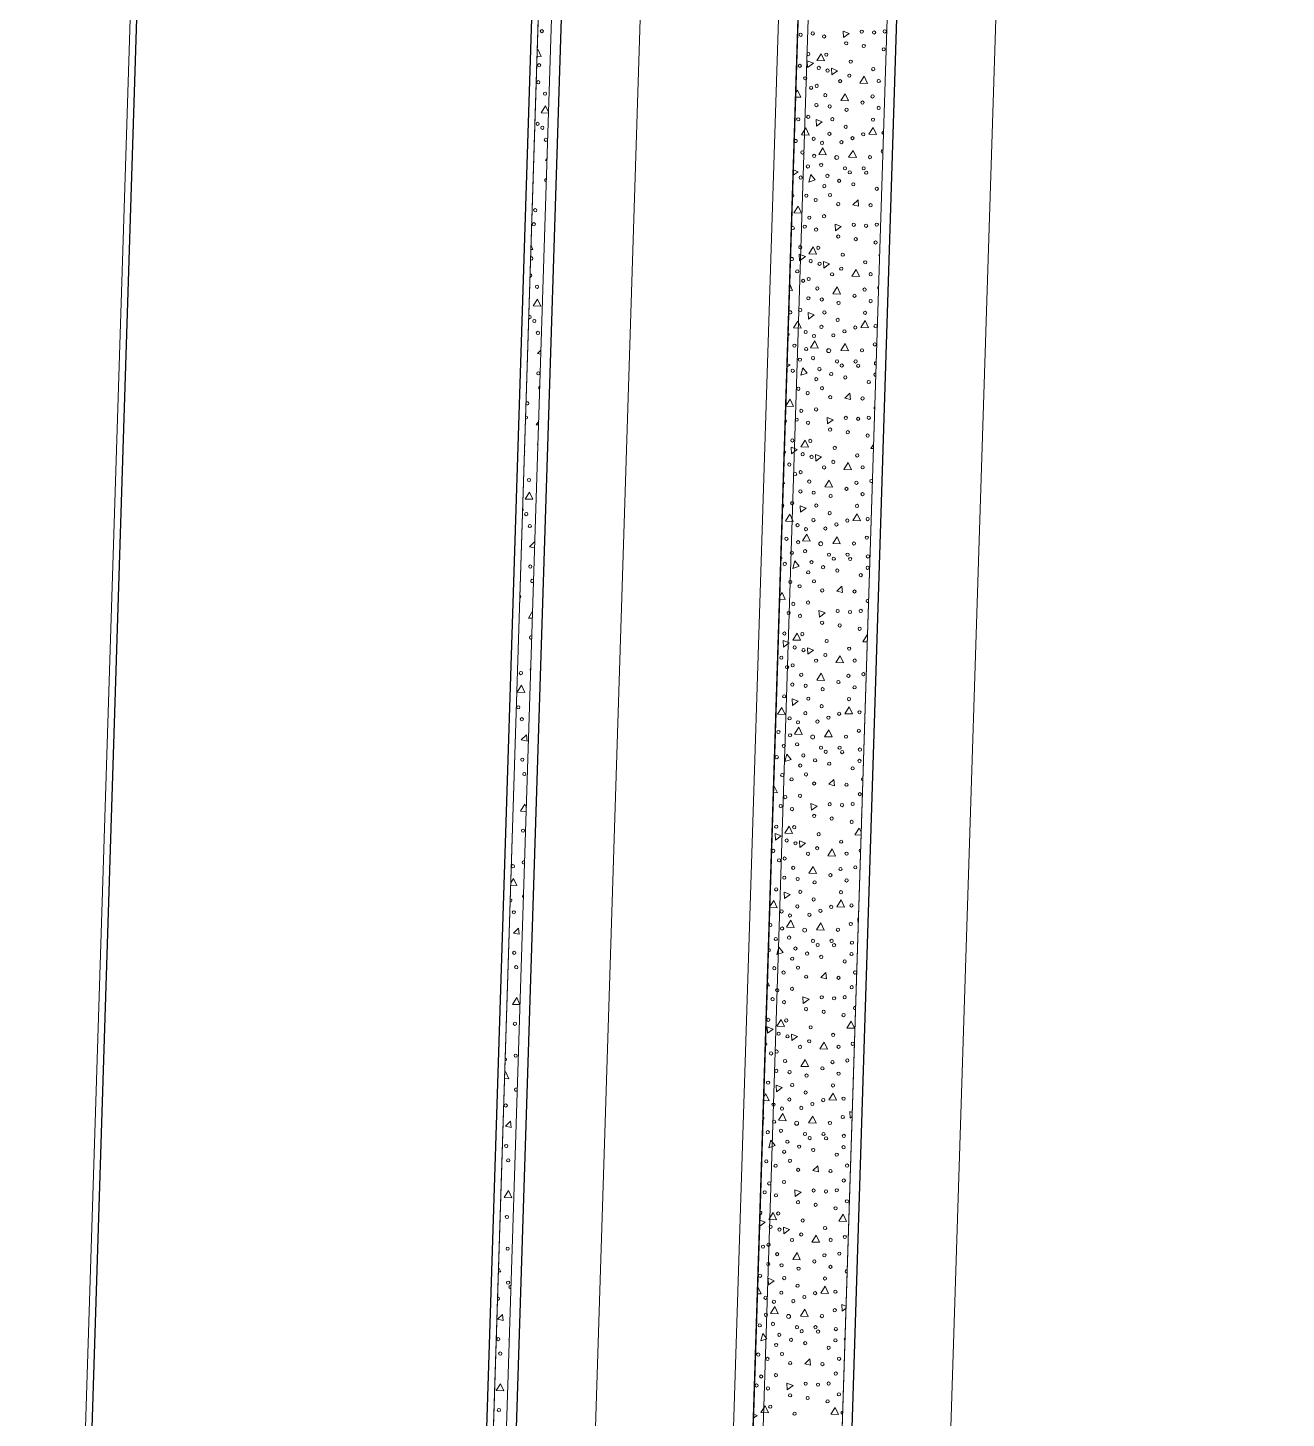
# Model space of a CAD drawing. Extents: x 2536801 to 2538856, y 7112140 to 7131569.
# Drawn here: x 2537715.6 to 2537843.1, y 7117079.7 to 7117220.7 of the extents above; entities that cross this region are included whole.
import ezdxf

# ---------------------------------------------------------------- set-up
doc = ezdxf.new("R2010")
doc.units = 0
doc.header["$LTSCALE"] = 100
doc.header["$MEASUREMENT"] = 0
for name, color, linetype, lineweight in [('D_BOC_FR', 3, 'Continuous', 13), ('D_CTB_1', 2, 'Continuous', 0), ('D_EOS_ML', 7, 'Continuous', 30), ('D_EOS_RMP', 1, 'Continuous', 30), ('D_EOT_ML', 7, 'Continuous', 13), ('D_EOT_RMP', 1, 'Continuous', 13), ('D_FOC_FR', 3, 'Continuous', 30), ('D_RIPRAP_1', 7, 'Continuous', 0)]:
    doc.layers.add(name, color=color, linetype=linetype, lineweight=lineweight)

msp = doc.modelspace()

# ---------------------------------------------------------------- linework, layer by layer
at = {"layer": 'D_BOC_FR', "lineweight": 0}
for p, q in [((2537715.59, 7116895.42), (2537749.49, 7117959.28)), ((2537759.96, 7116989.91), (2537772.54, 7117384.85))]:
    msp.add_line(p, q, dxfattribs=at)
at = {"layer": 'D_CTB_1', "linetype": 'Continuous', "lineweight": 0, "ltscale": 0.025}
for p, q in [((2537789.17, 7117048.43), (2537802.14, 7117455.5)), ((2537797.11, 7117046.25), (2537801.88, 7117196.17))]:
    msp.add_line(p, q, dxfattribs=at)
at = {"layer": 'D_EOS_ML'}
msp.add_line((2537794.68, 7116938.8), (2537871.99, 7119365), dxfattribs=at)
at = {"layer": 'D_EOS_RMP'}
for p, q in [((2537764.18, 7117049.23), (2537778.09, 7117485.76)), ((2537788.17, 7117048.46), (2537801.14, 7117455.54))]:
    msp.add_line(p, q, dxfattribs=at)
at = {"layer": 'D_EOT_ML'}
msp.add_line((2537798.59, 7116747.27), (2537892.98, 7119709.78), dxfattribs=at)
at = {"layer": 'D_EOT_RMP'}
for p, q in [((2537772.18, 7117048.97), (2537785.15, 7117456.05)), ((2537786.17, 7117048.53), (2537799.14, 7117455.6))]:
    msp.add_line(p, q, dxfattribs=at)
at = {"layer": 'D_FOC_FR'}
for p, q in [((2537716.26, 7116895.4), (2537750.16, 7117959.26)), ((2537759.29, 7116989.93), (2537780.23, 7117646.9))]:
    msp.add_line(p, q, dxfattribs=at)
at = {"layer": 'D_RIPRAP_1', "color": 7, "linetype": 'Continuous', "lineweight": 0}
for p, q in [((2537768.06, 7117207.26), (2537768.22, 7117207.42)), ((2537768.22, 7117207.23), (2537768.06, 7117207.26)), ((2537799.23, 7117202.75), (2537799.75, 7117203.25)), ((2537799.81, 7117202.62), (2537799.23, 7117202.75)), ((2537799.75, 7117203.25), (2537799.81, 7117202.62)), ((2537767.25, 7117187.68), (2537767.61, 7117188.02)), ((2537767.59, 7117187.6), (2537767.25, 7117187.68)), ((2537798.42, 7117183.17), (2537798.93, 7117183.66)), ((2537798.93, 7117183.66), (2537798.99, 7117183.03)), ((2537798.99, 7117183.03), (2537798.42, 7117183.17)), ((2537766.44, 7117168.09), (2537766.95, 7117168.59)), ((2537766.97, 7117167.97), (2537766.44, 7117168.09)), ((2537766.95, 7117168.59), (2537766.98, 7117168.35)), ((2537797.6, 7117163.58), (2537798.12, 7117164.08)), ((2537798.12, 7117164.08), (2537798.18, 7117163.45)), ((2537798.18, 7117163.45), (2537797.6, 7117163.58)), ((2537765.62, 7117148.51), (2537766.14, 7117149.01)), ((2537766.2, 7117148.38), (2537765.62, 7117148.51)), ((2537766.14, 7117149.01), (2537766.2, 7117148.38)), ((2537796.79, 7117144), (2537797.31, 7117144.49)), ((2537797.31, 7117144.49), (2537797.37, 7117143.86)), ((2537797.37, 7117143.86), (2537796.79, 7117144)), ((2537764.81, 7117128.92), (2537765.33, 7117129.42)), ((2537765.39, 7117128.79), (2537764.81, 7117128.92)), ((2537765.33, 7117129.42), (2537765.39, 7117128.79)), ((2537795.98, 7117124.41), (2537796.49, 7117124.91)), ((2537796.56, 7117124.28), (2537795.98, 7117124.41)), ((2537796.49, 7117124.91), (2537796.56, 7117124.28)), ((2537764, 7117109.34), (2537764.52, 7117109.84)), ((2537764.58, 7117109.21), (2537764, 7117109.34)), ((2537764.52, 7117109.84), (2537764.58, 7117109.21)), ((2537795.16, 7117104.83), (2537795.68, 7117105.32)), ((2537795.74, 7117104.69), (2537795.16, 7117104.83)), ((2537795.68, 7117105.32), (2537795.74, 7117104.69)), ((2537763.19, 7117089.75), (2537763.7, 7117090.25)), ((2537763.77, 7117089.62), (2537763.19, 7117089.75)), ((2537763.7, 7117090.25), (2537763.77, 7117089.62)), ((2537794.35, 7117085.24), (2537794.87, 7117085.74)), ((2537794.93, 7117085.11), (2537794.35, 7117085.24)), ((2537794.87, 7117085.74), (2537794.93, 7117085.11))]:
    msp.add_line(p, q, dxfattribs=at)
at = {"layer": 'D_RIPRAP_1', "color": 7, "lineweight": 0, "flags": 128}
for points in [[(2537763.18, 7117049.26), (2537773.87, 7117384.57), (2537777.09, 7117485.79), (2537776.09, 7117485.83), (2537772.88, 7117384.84), (2537772.54, 7117384.85), (2537759.96, 7116989.91), (2537758.5, 7116885.57)], [(2537788.69, 7116938.99), (2537793.68, 7116938.84), (2537801.88, 7117196.17), (2537810.67, 7117471.96), (2537802.58, 7117472.29), (2537801.58, 7117472.33)], [(2537801.14, 7117455.54), (2537788.17, 7117048.46)]]:
    msp.add_lwpolyline(points, dxfattribs=at)
at = {"layer": 'D_RIPRAP_1', "color": 7, "linetype": 'Continuous', "lineweight": 0, "flags": 128}
for points in [[(2537798.27, 7117219.71), (2537798.23, 7117220.38), (2537798.85, 7117220.14)], [(2537796.36, 7117217.36), (2537795.58, 7117217.39), (2537796.02, 7117218.08)], [(2537794.64, 7117216.68), (2537794.6, 7117217.35), (2537795.22, 7117217.11)], [(2537797.1, 7117215.94), (2537797.06, 7117216.61), (2537797.68, 7117216.36)], [(2537800.71, 7117215.07), (2537799.94, 7117215.1), (2537800.37, 7117215.8)], [(2537798.78, 7117213.29), (2537798, 7117213.33), (2537798.44, 7117214.02)], [(2537794.8, 7117209.83), (2537794.02, 7117209.86), (2537794.46, 7117210.56)], [(2537795.54, 7117210.75), (2537795.51, 7117211.42), (2537796.12, 7117211.18)], [(2537801.63, 7117209.88), (2537800.86, 7117209.92), (2537801.29, 7117210.61)], [(2537796.53, 7117207.82), (2537795.76, 7117207.85), (2537796.19, 7117208.55)], [(2537799.58, 7117207.56), (2537798.8, 7117207.59), (2537799.24, 7117208.28)], [(2537795.4, 7117205.29), (2537794.77, 7117205.07), (2537794.97, 7117205.82)], [(2537794.01, 7117201.91), (2537793.23, 7117201.94), (2537793.67, 7117202.63)], [(2537797.46, 7117200.12), (2537797.42, 7117200.79), (2537798.04, 7117200.55)], [(2537793.83, 7117197.09), (2537793.79, 7117197.76), (2537794.41, 7117197.52)], [(2537795.55, 7117197.77), (2537794.77, 7117197.8), (2537795.21, 7117198.5)], [(2537796.28, 7117196.35), (2537796.25, 7117197.02), (2537796.86, 7117196.78)], [(2537799.9, 7117195.49), (2537799.12, 7117195.52), (2537799.56, 7117196.21)], [(2537797.97, 7117193.71), (2537797.19, 7117193.74), (2537797.63, 7117194.43)], [(2537767.6, 7117192.48), (2537766.82, 7117192.52), (2537767.26, 7117193.21)], [(2537793.99, 7117190.24), (2537793.21, 7117190.28), (2537793.65, 7117190.97)], [(2537794.73, 7117191.17), (2537794.69, 7117191.84), (2537795.31, 7117191.59)], [(2537800.82, 7117190.3), (2537800.04, 7117190.33), (2537800.48, 7117191.03)], [(2537795.72, 7117188.23), (2537794.94, 7117188.27), (2537795.38, 7117188.96)], [(2537798.77, 7117187.97), (2537797.99, 7117188), (2537798.43, 7117188.7)], [(2537794.59, 7117185.7), (2537793.95, 7117185.49), (2537794.16, 7117186.24)], [(2537796.64, 7117180.54), (2537796.61, 7117181.21), (2537797.22, 7117180.97)], [(2537793.01, 7117177.51), (2537792.98, 7117178.18), (2537793.59, 7117177.94)], [(2537794.73, 7117178.19), (2537793.96, 7117178.22), (2537794.4, 7117178.91)], [(2537795.47, 7117176.76), (2537795.44, 7117177.43), (2537796.05, 7117177.19)], [(2537799.09, 7117175.9), (2537798.31, 7117175.93), (2537798.75, 7117176.63)], [(2537797.16, 7117174.12), (2537796.38, 7117174.16), (2537796.82, 7117174.85)], [(2537766.79, 7117172.9), (2537766.01, 7117172.93), (2537766.45, 7117173.63)], [(2537793.17, 7117170.66), (2537792.4, 7117170.69), (2537792.84, 7117171.39)], [(2537793.92, 7117171.58), (2537793.88, 7117172.25), (2537794.5, 7117172.01)], [(2537800.01, 7117170.71), (2537799.23, 7117170.75), (2537799.67, 7117171.44)], [(2537794.91, 7117168.65), (2537794.13, 7117168.68), (2537794.57, 7117169.38)], [(2537797.95, 7117168.39), (2537797.18, 7117168.42), (2537797.62, 7117169.11)], [(2537793.78, 7117166.12), (2537793.14, 7117165.9), (2537793.35, 7117166.65)], [(2537795.83, 7117160.95), (2537795.79, 7117161.62), (2537796.41, 7117161.38)], [(2537792.2, 7117157.92), (2537792.16, 7117158.59), (2537792.78, 7117158.35)], [(2537793.92, 7117158.6), (2537793.14, 7117158.63), (2537793.58, 7117159.33)], [(2537794.66, 7117157.18), (2537794.62, 7117157.85), (2537795.24, 7117157.61)], [(2537798.27, 7117156.32), (2537797.5, 7117156.35), (2537797.94, 7117157.04)], [(2537765.98, 7117153.31), (2537765.2, 7117153.35), (2537765.64, 7117154.04)], [(2537796.34, 7117154.54), (2537795.57, 7117154.57), (2537796, 7117155.26)], [(2537793.1, 7117152), (2537793.07, 7117152.67), (2537793.68, 7117152.42)], [(2537792.36, 7117151.07), (2537791.58, 7117151.11), (2537792.02, 7117151.8)], [(2537799.19, 7117151.13), (2537798.42, 7117151.16), (2537798.86, 7117151.86)], [(2537794.09, 7117149.06), (2537793.32, 7117149.1), (2537793.76, 7117149.79)], [(2537797.14, 7117148.8), (2537796.36, 7117148.83), (2537796.8, 7117149.53)], [(2537792.96, 7117146.53), (2537792.33, 7117146.32), (2537792.53, 7117147.07)], [(2537795.02, 7117141.37), (2537794.98, 7117142.04), (2537795.6, 7117141.8)], [(2537791.39, 7117138.34), (2537791.35, 7117139.01), (2537791.97, 7117138.77)], [(2537793.11, 7117139.02), (2537792.33, 7117139.05), (2537792.77, 7117139.74)], [(2537793.85, 7117137.59), (2537793.81, 7117138.26), (2537794.43, 7117138.02)], [(2537797.46, 7117136.73), (2537796.68, 7117136.76), (2537797.12, 7117137.46)], [(2537795.53, 7117134.95), (2537794.75, 7117134.98), (2537795.19, 7117135.68)], [(2537792.29, 7117132.41), (2537792.26, 7117133.08), (2537792.87, 7117132.84)], [(2537798.38, 7117131.54), (2537797.6, 7117131.58), (2537798.04, 7117132.27)], [(2537793.28, 7117129.48), (2537792.5, 7117129.51), (2537792.94, 7117130.21)], [(2537796.33, 7117129.22), (2537795.55, 7117129.25), (2537795.99, 7117129.94)], [(2537792.15, 7117126.95), (2537791.52, 7117126.73), (2537791.72, 7117127.48)], [(2537765.48, 7117121.66), (2537764.71, 7117121.69), (2537765.15, 7117122.38)], [(2537794.2, 7117121.78), (2537794.17, 7117122.45), (2537794.78, 7117122.21)], [(2537792.3, 7117119.43), (2537791.52, 7117119.46), (2537791.96, 7117120.16)], [(2537790.57, 7117118.75), (2537790.54, 7117119.42), (2537791.15, 7117119.18)], [(2537799.4, 7117119.26), (2537798.62, 7117119.29), (2537799.06, 7117119.99)], [(2537793.03, 7117118.01), (2537793, 7117118.68), (2537793.61, 7117118.44)], [(2537796.65, 7117117.14), (2537795.87, 7117117.18), (2537796.31, 7117117.87)], [(2537794.72, 7117115.37), (2537793.94, 7117115.4), (2537794.38, 7117116.09)], [(2537791.48, 7117112.83), (2537791.44, 7117113.5), (2537792.06, 7117113.25)], [(2537797.57, 7117111.96), (2537796.79, 7117111.99), (2537797.23, 7117112.68)], [(2537792.47, 7117109.89), (2537791.69, 7117109.93), (2537792.13, 7117110.62)], [(2537795.52, 7117109.63), (2537794.74, 7117109.66), (2537795.18, 7117110.36)], [(2537791.34, 7117107.36), (2537790.7, 7117107.15), (2537790.91, 7117107.9)], [(2537764.67, 7117102.07), (2537763.89, 7117102.1), (2537764.33, 7117102.8)], [(2537793.39, 7117102.2), (2537793.36, 7117102.87), (2537793.97, 7117102.63)], [(2537791.48, 7117099.85), (2537790.71, 7117099.88), (2537791.14, 7117100.57)], [(2537798.59, 7117099.68), (2537797.81, 7117099.71), (2537798.25, 7117100.4)], [(2537792.22, 7117098.42), (2537792.18, 7117099.09), (2537792.8, 7117098.85)], [(2537795.84, 7117097.56), (2537795.06, 7117097.59), (2537795.5, 7117098.29)], [(2537793.9, 7117095.78), (2537793.13, 7117095.81), (2537793.57, 7117096.51)], [(2537790.67, 7117093.24), (2537790.63, 7117093.91), (2537791.25, 7117093.67)], [(2537796.75, 7117092.37), (2537795.98, 7117092.41), (2537796.42, 7117093.1)], [(2537791.65, 7117090.31), (2537790.88, 7117090.34), (2537791.32, 7117091.04)], [(2537794.7, 7117090.05), (2537793.93, 7117090.08), (2537794.36, 7117090.77)], [(2537790.52, 7117087.78), (2537789.89, 7117087.56), (2537790.09, 7117088.31)], [(2537763.86, 7117082.49), (2537763.08, 7117082.52), (2537763.52, 7117083.21)], [(2537792.58, 7117082.61), (2537792.54, 7117083.28), (2537793.16, 7117083.04)], [(2537790.67, 7117080.26), (2537789.89, 7117080.29), (2537790.33, 7117080.99)], [(2537797.77, 7117080.09), (2537797, 7117080.12), (2537797.44, 7117080.82)]]:
    msp.add_lwpolyline(points, close=True, dxfattribs=at)
for points in [[(2537767.24, 7117218.48), (2537767.28, 7117218.53), (2537767.62, 7117217.81), (2537767.22, 7117217.82)], [(2537793.45, 7117214.16), (2537793.6, 7117214.39), (2537793.94, 7117213.67), (2537793.44, 7117213.69)], [(2537768.37, 7117212.07), (2537767.64, 7117212.1), (2537768.08, 7117212.8), (2537768.37, 7117212.16)], [(2537793.2, 7117206.31), (2537793.68, 7117206.12), (2537793.18, 7117205.76)], [(2537766.82, 7117205.09), (2537766.87, 7117205.07), (2537766.81, 7117205.02)], [(2537767.99, 7117200.03), (2537767.96, 7117200.03), (2537767.99, 7117200.08)], [(2537766.61, 7117198.63), (2537766.8, 7117198.22), (2537766.6, 7117198.23)], [(2537801.93, 7117197.63), (2537801.87, 7117197.63), (2537801.93, 7117197.72)], [(2537792.83, 7117194.71), (2537793.12, 7117194.08), (2537792.81, 7117194.09)], [(2537792.57, 7117186.65), (2537792.86, 7117186.54), (2537792.56, 7117186.32)], [(2537792.44, 7117182.39), (2537792.86, 7117183.05), (2537793.2, 7117182.32), (2537792.44, 7117182.35)], [(2537767.36, 7117180.44), (2537767.14, 7117180.45), (2537767.38, 7117180.81)], [(2537765.97, 7117178.67), (2537765.99, 7117178.64), (2537765.97, 7117178.64)], [(2537801.3, 7117178.04), (2537801.06, 7117178.05), (2537801.32, 7117178.45)], [(2537792.2, 7117174.74), (2537792.31, 7117174.5), (2537792.19, 7117174.5)], [(2537791.95, 7117166.99), (2537792.05, 7117166.95), (2537791.94, 7117166.87)], [(2537791.82, 7117163.12), (2537792.05, 7117163.46), (2537792.38, 7117162.74), (2537791.81, 7117162.76)], [(2537766.74, 7117160.84), (2537766.33, 7117160.86), (2537766.76, 7117161.54)], [(2537800.68, 7117158.45), (2537800.25, 7117158.46), (2537800.69, 7117159.16), (2537800.7, 7117159.13)], [(2537791.21, 7117143.84), (2537791.23, 7117143.88), (2537791.57, 7117143.15), (2537791.19, 7117143.17)], [(2537766.12, 7117141.25), (2537765.52, 7117141.28), (2537765.96, 7117141.97), (2537766.13, 7117141.61)], [(2537800.06, 7117138.85), (2537799.44, 7117138.88), (2537799.88, 7117139.57), (2537800.07, 7117139.16)], [(2537764.55, 7117134.02), (2537764.83, 7117134.46), (2537765.16, 7117133.73), (2537764.54, 7117133.76)], [(2537790.82, 7117131.6), (2537791.21, 7117132.22), (2537791.55, 7117131.49), (2537790.82, 7117131.52)], [(2537799.77, 7117129.75), (2537799.76, 7117129.75), (2537799.73, 7117130.42), (2537799.79, 7117130.39)], [(2537790.58, 7117123.95), (2537790.76, 7117123.57), (2537790.56, 7117123.57)], [(2537763.94, 7117114.75), (2537764.01, 7117114.87), (2537764.35, 7117114.14), (2537763.92, 7117114.16)], [(2537790.21, 7117112.33), (2537790.4, 7117112.63), (2537790.74, 7117111.9), (2537790.19, 7117111.93)], [(2537799.15, 7117110.31), (2537798.95, 7117110.16), (2537798.91, 7117110.83), (2537799.16, 7117110.73)], [(2537789.94, 7117103.99), (2537789.94, 7117103.98), (2537789.94, 7117103.98)], [(2537789.81, 7117099.8), (2537790.34, 7117099.6), (2537789.79, 7117099.19)], [(2537763.31, 7117095.05), (2537763.54, 7117094.56), (2537763.3, 7117094.57)], [(2537789.59, 7117093.03), (2537789.92, 7117092.32), (2537789.57, 7117092.33)], [(2537798.53, 7117090.87), (2537798.14, 7117090.58), (2537798.1, 7117091.25), (2537798.53, 7117091.08)], [(2537789.18, 7117080.15), (2537789.53, 7117080.01), (2537789.17, 7117079.74)]]:
    msp.add_lwpolyline(points, dxfattribs=at)
at = {"layer": 'D_RIPRAP_1', "color": 7, "linetype": 'Continuous', "lineweight": 0}
for centre, radius in [((2537767.7, 7117220.37), 0.163), ((2537795.16, 7117220.14), 0.163), ((2537800.13, 7117220.32), 0.163), ((2537801.38, 7117220.23), 0.163), ((2537802.46, 7117220.34), 0.163), ((2537793.94, 7117220), 0.163), ((2537796.31, 7117219.83), 0.163), ((2537798.55, 7117219.14), 0.163), ((2537800.33, 7117218.87), 0.163), ((2537794.71, 7117218.04), 0.163), ((2537796.54, 7117217.99), 0.163), ((2537799.01, 7117217.28), 0.163), ((2537802.35, 7117218.53), 0.163), ((2537767.43, 7117216.91), 0.163), ((2537793.85, 7117216.85), 0.163), ((2537795.77, 7117216.64), 0.163), ((2537796.66, 7117216.37), 0.163), ((2537798.87, 7117215.86), 0.163), ((2537801.29, 7117216.52), 0.163), ((2537767.34, 7117215.19), 0.163), ((2537794.4, 7117215.59), 0.163), ((2537795, 7117214.63), 0.163), ((2537795.56, 7117214.82), 0.163), ((2537797.94, 7117215.3), 0.163), ((2537801.85, 7117215.31), 0.163), ((2537768.02, 7117214.03), 0.163), ((2537796.43, 7117213.87), 0.163), ((2537800.2, 7117213.13), 0.163), ((2537801.22, 7117213.75), 0.163), ((2537794.7, 7117211.68), 0.163), ((2537795.53, 7117212.87), 0.163), ((2537796.88, 7117212.74), 0.163), ((2537798.59, 7117212.4), 0.163), ((2537801.84, 7117212.59), 0.163), ((2537767.27, 7117210.97), 0.163), ((2537767.75, 7117210.57), 0.163), ((2537793.69, 7117211.43), 0.163), ((2537797.15, 7117211.44), 0.163), ((2537798.5, 7117210.67), 0.163), ((2537801.27, 7117211.4), 0.163), ((2537768.11, 7117209.36), 0.163), ((2537795.25, 7117209.45), 0.163), ((2537796.1, 7117209.04), 0.163), ((2537796.85, 7117209.96), 0.163), ((2537798.07, 7117209.11), 0.163), ((2537799.19, 7117209.52), 0.163), ((2537800.28, 7117209.91), 0.163), ((2537794.11, 7117208.07), 0.163), ((2537795.3, 7117207.72), 0.163), ((2537797.59, 7117207.56), 0.199), ((2537800.96, 7117207.59), 0.163), ((2537794.67, 7117206.65), 0.163), ((2537796.01, 7117206.8), 0.163), ((2537798.43, 7117206.46), 0.163), ((2537798.91, 7117206.05), 0.163), ((2537800.32, 7117206.46), 0.163), ((2537800.58, 7117206.02), 0.163), ((2537793.94, 7117205.52), 0.163), ((2537796.33, 7117204.66), 0.163), ((2537796.65, 7117205.69), 0.163), ((2537797.84, 7117205.19), 0.163), ((2537799.27, 7117204.84), 0.163), ((2537794.51, 7117203.69), 0.163), ((2537795.45, 7117203.25), 0.163), ((2537796.91, 7117203.75), 0.163), ((2537801.65, 7117204.38), 0.163), ((2537767.03, 7117202.21), 0.163), ((2537797.74, 7117202.83), 0.163), ((2537801.02, 7117202.72), 0.163), ((2537766.89, 7117200.79), 0.163), ((2537794.35, 7117200.55), 0.163), ((2537794.81, 7117201.46), 0.163), ((2537796.31, 7117201.6), 0.163), ((2537799.32, 7117200.74), 0.163), ((2537800.57, 7117200.64), 0.163), ((2537801.65, 7117200.75), 0.163), ((2537795.5, 7117200.25), 0.163), ((2537797.74, 7117199.55), 0.163), ((2537799.52, 7117199.28), 0.163), ((2537801.53, 7117198.94), 0.163), ((2537793.9, 7117198.46), 0.163), ((2537795.72, 7117198.4), 0.163), ((2537798.2, 7117197.7), 0.163), ((2537794.95, 7117197.05), 0.163), ((2537795.85, 7117196.78), 0.163), ((2537798.05, 7117196.28), 0.163), ((2537800.48, 7117196.93), 0.163), ((2537793.59, 7117196.01), 0.163), ((2537794.19, 7117195.05), 0.163), ((2537794.75, 7117195.24), 0.163), ((2537797.12, 7117195.71), 0.163), ((2537801.03, 7117195.72), 0.163), ((2537767.21, 7117194.45), 0.163), ((2537794.72, 7117193.28), 0.163), ((2537795.62, 7117194.28), 0.163), ((2537799.39, 7117193.54), 0.163), ((2537800.41, 7117194.17), 0.163), ((2537793.89, 7117192.09), 0.163), ((2537796.07, 7117193.16), 0.163), ((2537797.78, 7117192.81), 0.163), ((2537801.03, 7117193), 0.163), ((2537766.94, 7117190.98), 0.163), ((2537796.34, 7117191.85), 0.163), ((2537797.69, 7117191.09), 0.163), ((2537800.46, 7117191.81), 0.163), ((2537801.53, 7117190.47), 0.163), ((2537767.3, 7117189.77), 0.163), ((2537794.44, 7117189.86), 0.163), ((2537795.29, 7117189.46), 0.163), ((2537796.04, 7117190.38), 0.163), ((2537797.25, 7117189.53), 0.163), ((2537798.37, 7117189.93), 0.163), ((2537799.47, 7117190.32), 0.163), ((2537793.3, 7117188.48), 0.163), ((2537794.49, 7117188.14), 0.163), ((2537796.78, 7117187.97), 0.199), ((2537800.15, 7117188), 0.163), ((2537801.45, 7117188.6), 0.163), ((2537793.86, 7117187.06), 0.163), ((2537795.19, 7117187.22), 0.163), ((2537797.62, 7117186.88), 0.163), ((2537798.1, 7117186.47), 0.163), ((2537799.5, 7117186.88), 0.163), ((2537799.76, 7117186.44), 0.163), ((2537767.34, 7117185.67), 0.163), ((2537793.13, 7117185.93), 0.163), ((2537795.52, 7117185.08), 0.163), ((2537795.84, 7117186.1), 0.163), ((2537797.03, 7117185.6), 0.163), ((2537798.46, 7117185.26), 0.163), ((2537793.7, 7117184.11), 0.163), ((2537794.64, 7117183.67), 0.163), ((2537796.1, 7117184.17), 0.163), ((2537800.84, 7117184.79), 0.163), ((2537795.5, 7117182.01), 0.163), ((2537796.93, 7117183.25), 0.163), ((2537800.21, 7117183.13), 0.163), ((2537793.53, 7117180.97), 0.163), ((2537794, 7117181.87), 0.163), ((2537794.68, 7117180.66), 0.163), ((2537798.51, 7117181.15), 0.163), ((2537799.76, 7117181.06), 0.163), ((2537800.84, 7117181.17), 0.163), ((2537796.92, 7117179.97), 0.163), ((2537798.71, 7117179.7), 0.163), ((2537800.72, 7117179.36), 0.163), ((2537793.09, 7117178.87), 0.163), ((2537794.91, 7117178.82), 0.163), ((2537797.39, 7117178.11), 0.163), ((2537792.78, 7117176.42), 0.163), ((2537794.14, 7117177.47), 0.163), ((2537795.04, 7117177.2), 0.163), ((2537797.24, 7117176.69), 0.163), ((2537799.67, 7117177.35), 0.163), ((2537793.37, 7117175.46), 0.163), ((2537793.93, 7117175.65), 0.163), ((2537796.31, 7117176.13), 0.163), ((2537800.22, 7117176.14), 0.163), ((2537766.4, 7117174.86), 0.163), ((2537793.91, 7117173.7), 0.163), ((2537794.8, 7117174.7), 0.163), ((2537795.25, 7117173.57), 0.163), ((2537798.58, 7117173.96), 0.163), ((2537799.59, 7117174.58), 0.163), ((2537793.07, 7117172.51), 0.163), ((2537795.52, 7117172.27), 0.163), ((2537796.97, 7117173.23), 0.163), ((2537799.65, 7117172.23), 0.163), ((2537800.21, 7117173.42), 0.163), ((2537766.12, 7117171.4), 0.163), ((2537795.23, 7117170.79), 0.163), ((2537796.87, 7117171.5), 0.163), ((2537798.66, 7117170.74), 0.163), ((2537800.72, 7117170.89), 0.163), ((2537766.48, 7117170.19), 0.163), ((2537793.62, 7117170.28), 0.163), ((2537794.47, 7117169.87), 0.163), ((2537796.44, 7117169.94), 0.163), ((2537797.56, 7117170.35), 0.163), ((2537792.49, 7117168.9), 0.163), ((2537793.68, 7117168.55), 0.163), ((2537795.97, 7117168.39), 0.199), ((2537799.34, 7117168.42), 0.163), ((2537800.64, 7117169.01), 0.163), ((2537793.04, 7117167.48), 0.163), ((2537794.38, 7117167.63), 0.163), ((2537795.03, 7117166.52), 0.163), ((2537796.81, 7117167.29), 0.163), ((2537797.29, 7117166.88), 0.163), ((2537798.69, 7117167.29), 0.163), ((2537798.95, 7117166.85), 0.163), ((2537800.75, 7117167.11), 0.163), ((2537766.53, 7117166.08), 0.163), ((2537792.32, 7117166.35), 0.163), ((2537794.7, 7117165.49), 0.163), ((2537796.21, 7117166.01), 0.163), ((2537797.65, 7117165.67), 0.163), ((2537800.03, 7117165.21), 0.163), ((2537800.72, 7117165.96), 0.163), ((2537792.89, 7117164.52), 0.163), ((2537793.82, 7117164.08), 0.163), ((2537795.29, 7117164.58), 0.163), ((2537793.19, 7117162.29), 0.163), ((2537794.68, 7117162.43), 0.163), ((2537796.12, 7117163.66), 0.163), ((2537799.39, 7117163.55), 0.163), ((2537792.72, 7117161.38), 0.163), ((2537793.87, 7117161.08), 0.163), ((2537797.69, 7117161.57), 0.163), ((2537798.94, 7117161.47), 0.163), ((2537800.03, 7117161.58), 0.163), ((2537796.11, 7117160.38), 0.163), ((2537797.89, 7117160.11), 0.163), ((2537799.91, 7117159.77), 0.163), ((2537792.28, 7117159.29), 0.163), ((2537794.1, 7117159.23), 0.163), ((2537796.57, 7117158.53), 0.163), ((2537791.97, 7117156.84), 0.163), ((2537793.33, 7117157.88), 0.163), ((2537794.22, 7117157.61), 0.163), ((2537796.43, 7117157.11), 0.163), ((2537798.85, 7117157.76), 0.163), ((2537765.58, 7117155.28), 0.163), ((2537792.56, 7117155.88), 0.163), ((2537793.12, 7117156.07), 0.163), ((2537795.5, 7117156.54), 0.163), ((2537799.41, 7117156.55), 0.163), ((2537793.09, 7117154.11), 0.163), ((2537793.99, 7117155.11), 0.163), ((2537794.44, 7117153.99), 0.163), ((2537797.76, 7117154.37), 0.163), ((2537798.78, 7117155), 0.163), ((2537799.4, 7117153.83), 0.163), ((2537800.29, 7117155.17), 0.163), ((2537792.26, 7117152.92), 0.163), ((2537794.71, 7117152.68), 0.163), ((2537796.16, 7117153.64), 0.163), ((2537798.83, 7117152.64), 0.163), ((2537765.31, 7117151.81), 0.163), ((2537794.41, 7117151.21), 0.163), ((2537796.06, 7117151.92), 0.163), ((2537797.84, 7117151.15), 0.163), ((2537799.9, 7117151.3), 0.163), ((2537765.67, 7117150.6), 0.163), ((2537792.81, 7117150.69), 0.163), ((2537793.66, 7117150.29), 0.163), ((2537795.63, 7117150.36), 0.163), ((2537796.75, 7117150.76), 0.163), ((2537791.68, 7117149.31), 0.163), ((2537792.86, 7117148.97), 0.163), ((2537795.15, 7117148.8), 0.199), ((2537798.53, 7117148.83), 0.163), ((2537799.83, 7117149.43), 0.163), ((2537791.51, 7117146.76), 0.163), ((2537792.23, 7117147.89), 0.163), ((2537793.57, 7117148.05), 0.163), ((2537794.21, 7117146.93), 0.163), ((2537795.99, 7117147.71), 0.163), ((2537796.47, 7117147.3), 0.163), ((2537797.88, 7117147.71), 0.163), ((2537798.14, 7117147.27), 0.163), ((2537799.94, 7117147.52), 0.163), ((2537765.72, 7117146.5), 0.163), ((2537793.89, 7117145.91), 0.163), ((2537795.4, 7117146.43), 0.163), ((2537796.83, 7117146.09), 0.163), ((2537799.21, 7117145.62), 0.163), ((2537799.9, 7117146.37), 0.163), ((2537765.92, 7117145.04), 0.163), ((2537792.07, 7117144.94), 0.163), ((2537793.01, 7117144.5), 0.163), ((2537794.48, 7117145), 0.163), ((2537795.3, 7117144.08), 0.163), ((2537798.58, 7117143.96), 0.163), ((2537792.37, 7117142.7), 0.163), ((2537793.87, 7117142.84), 0.163), ((2537799.93, 7117143), 0.163), ((2537791.91, 7117141.8), 0.163), ((2537793.06, 7117141.49), 0.163), ((2537796.88, 7117141.98), 0.163), ((2537798.13, 7117141.89), 0.163), ((2537799.21, 7117142), 0.163), ((2537795.3, 7117140.8), 0.163), ((2537797.08, 7117140.53), 0.163), ((2537799.1, 7117140.19), 0.163), ((2537765.79, 7117139.3), 0.163), ((2537791.46, 7117139.7), 0.163), ((2537793.28, 7117139.65), 0.163), ((2537795.76, 7117138.94), 0.163), ((2537792.52, 7117138.3), 0.163), ((2537793.41, 7117138.02), 0.163), ((2537794.68, 7117136.96), 0.163), ((2537795.61, 7117137.52), 0.163), ((2537798.04, 7117138.18), 0.163), ((2537798.59, 7117136.97), 0.163), ((2537764.77, 7117135.69), 0.163), ((2537791.75, 7117136.29), 0.163), ((2537792.31, 7117136.48), 0.163), ((2537793.18, 7117135.53), 0.163), ((2537799.47, 7117135.58), 0.163), ((2537792.28, 7117134.53), 0.163), ((2537793.63, 7117134.4), 0.163), ((2537796.95, 7117134.79), 0.163), ((2537797.97, 7117135.41), 0.163), ((2537798.59, 7117134.25), 0.163), ((2537791.45, 7117133.34), 0.163), ((2537793.9, 7117133.1), 0.163), ((2537795.34, 7117134.06), 0.163), ((2537798.02, 7117133.06), 0.163), ((2537793.6, 7117131.62), 0.163), ((2537795.25, 7117132.33), 0.163), ((2537797.03, 7117131.57), 0.163), ((2537799.09, 7117131.72), 0.163), ((2537764.86, 7117131.02), 0.163), ((2537792, 7117131.11), 0.163), ((2537792.85, 7117130.7), 0.163), ((2537794.82, 7117130.77), 0.163), ((2537795.94, 7117131.18), 0.163), ((2537799.01, 7117129.84), 0.163), ((2537792.05, 7117129.38), 0.163), ((2537792.76, 7117128.46), 0.163), ((2537794.34, 7117129.21), 0.199), ((2537797.71, 7117129.25), 0.163), ((2537791.42, 7117128.31), 0.163), ((2537793.4, 7117127.35), 0.163), ((2537795.18, 7117128.12), 0.163), ((2537795.66, 7117127.71), 0.163), ((2537797.07, 7117128.12), 0.163), ((2537797.32, 7117127.68), 0.163), ((2537799.13, 7117127.94), 0.163), ((2537764.9, 7117126.91), 0.163), ((2537793.08, 7117126.32), 0.163), ((2537794.59, 7117126.84), 0.163), ((2537796.02, 7117126.5), 0.163), ((2537798.4, 7117126.04), 0.163), ((2537799.09, 7117126.79), 0.163), ((2537765.1, 7117125.45), 0.163), ((2537791.26, 7117125.35), 0.163), ((2537792.2, 7117124.91), 0.163), ((2537793.66, 7117125.41), 0.163), ((2537794.49, 7117124.49), 0.163), ((2537797.77, 7117124.38), 0.163), ((2537791.56, 7117123.12), 0.163), ((2537793.06, 7117123.26), 0.163), ((2537799.11, 7117123.42), 0.163), ((2537791.09, 7117122.21), 0.163), ((2537792.25, 7117121.91), 0.163), ((2537796.07, 7117122.4), 0.163), ((2537797.32, 7117122.3), 0.163), ((2537798.4, 7117122.41), 0.163), ((2537790.65, 7117120.12), 0.163), ((2537792.47, 7117120.06), 0.163), ((2537794.48, 7117121.21), 0.163), ((2537796.27, 7117120.94), 0.163), ((2537798.28, 7117120.6), 0.163), ((2537764.97, 7117119.72), 0.163), ((2537791.7, 7117118.71), 0.163), ((2537794.95, 7117119.36), 0.163), ((2537797.23, 7117118.59), 0.163), ((2537792.6, 7117118.44), 0.163), ((2537793.87, 7117117.37), 0.163), ((2537794.8, 7117117.94), 0.163), ((2537797.78, 7117117.38), 0.163), ((2537765.05, 7117116.49), 0.163), ((2537790.94, 7117116.71), 0.163), ((2537791.5, 7117116.9), 0.163), ((2537792.36, 7117115.94), 0.163), ((2537797.16, 7117115.83), 0.163), ((2537798.66, 7117116), 0.163), ((2537791.47, 7117114.94), 0.163), ((2537792.81, 7117114.82), 0.163), ((2537794.53, 7117114.47), 0.163), ((2537796.14, 7117115.2), 0.163), ((2537797.78, 7117114.66), 0.163), ((2537790.63, 7117113.75), 0.163), ((2537793.08, 7117113.51), 0.163), ((2537797.21, 7117113.47), 0.163), ((2537791.18, 7117111.52), 0.163), ((2537792.79, 7117112.04), 0.163), ((2537794.44, 7117112.75), 0.163), ((2537795.12, 7117111.59), 0.163), ((2537796.22, 7117111.98), 0.163), ((2537798.28, 7117112.13), 0.163), ((2537764.04, 7117111.43), 0.163), ((2537792.04, 7117111.12), 0.163), ((2537794, 7117111.19), 0.163), ((2537798.2, 7117110.26), 0.163), ((2537790.6, 7117108.72), 0.163), ((2537791.24, 7117109.79), 0.163), ((2537791.94, 7117108.87), 0.163), ((2537793.53, 7117109.63), 0.199), ((2537796.9, 7117109.66), 0.163), ((2537764.09, 7117107.33), 0.163), ((2537792.59, 7117107.76), 0.163), ((2537794.37, 7117108.54), 0.163), ((2537794.85, 7117108.13), 0.163), ((2537796.25, 7117108.54), 0.163), ((2537796.51, 7117108.1), 0.163), ((2537798.31, 7117108.35), 0.163), ((2537792.26, 7117106.74), 0.163), ((2537793.78, 7117107.26), 0.163), ((2537795.21, 7117106.92), 0.163), ((2537797.59, 7117106.45), 0.163), ((2537798.28, 7117107.2), 0.163), ((2537764.29, 7117105.87), 0.163), ((2537790.45, 7117105.77), 0.163), ((2537791.39, 7117105.33), 0.163), ((2537792.85, 7117105.83), 0.163), ((2537793.68, 7117104.91), 0.163), ((2537796.96, 7117104.79), 0.163), ((2537798.64, 7117105.34), 0.163), ((2537790.75, 7117103.53), 0.163), ((2537792.25, 7117103.67), 0.163), ((2537798.3, 7117103.83), 0.163), ((2537790.28, 7117102.63), 0.163), ((2537791.43, 7117102.32), 0.163), ((2537795.25, 7117102.81), 0.163), ((2537796.5, 7117102.72), 0.163), ((2537797.59, 7117102.83), 0.163), ((2537798.62, 7117101.72), 0.163), ((2537791.66, 7117100.48), 0.163), ((2537793.67, 7117101.62), 0.163), ((2537795.45, 7117101.36), 0.163), ((2537797.47, 7117101.01), 0.163), ((2537764.16, 7117100.13), 0.163), ((2537790.89, 7117099.13), 0.163), ((2537791.79, 7117098.85), 0.163), ((2537794.14, 7117099.77), 0.163), ((2537796.41, 7117099.01), 0.163), ((2537793.06, 7117097.79), 0.163), ((2537793.99, 7117098.35), 0.163), ((2537796.97, 7117097.8), 0.163), ((2537798.41, 7117098.1), 0.163), ((2537764.24, 7117096.91), 0.163), ((2537790.12, 7117097.12), 0.163), ((2537790.68, 7117097.31), 0.163), ((2537791.55, 7117096.36), 0.163), ((2537796.34, 7117096.24), 0.163), ((2537797.85, 7117096.41), 0.163), ((2537790.66, 7117095.36), 0.163), ((2537792, 7117095.23), 0.163), ((2537793.72, 7117094.89), 0.163), ((2537795.32, 7117095.62), 0.163), ((2537796.96, 7117095.07), 0.163), ((2537764.28, 7117093.47), 0.163), ((2537789.82, 7117094.17), 0.163), ((2537792.27, 7117093.93), 0.163), ((2537796.4, 7117093.89), 0.163), ((2537790.37, 7117091.94), 0.163), ((2537791.97, 7117092.45), 0.163), ((2537793.62, 7117093.16), 0.163), ((2537794.31, 7117092.01), 0.163), ((2537795.4, 7117092.4), 0.163), ((2537797.46, 7117092.55), 0.163), ((2537791.22, 7117091.53), 0.163), ((2537793.19, 7117091.6), 0.163), ((2537797.39, 7117090.67), 0.163), ((2537789.79, 7117089.14), 0.163), ((2537790.42, 7117090.21), 0.163), ((2537791.13, 7117089.29), 0.163), ((2537792.71, 7117090.04), 0.199), ((2537796.09, 7117090.08), 0.163), ((2537763.28, 7117087.74), 0.163), ((2537791.77, 7117088.18), 0.163), ((2537792.96, 7117087.67), 0.163), ((2537793.56, 7117088.95), 0.163), ((2537794.04, 7117088.54), 0.163), ((2537795.44, 7117088.95), 0.163), ((2537795.7, 7117088.51), 0.163), ((2537797.46, 7117087.62), 0.163), ((2537797.5, 7117088.76), 0.163), ((2537763.48, 7117086.28), 0.163), ((2537789.63, 7117086.18), 0.163), ((2537791.45, 7117087.15), 0.163), ((2537792.04, 7117086.24), 0.163), ((2537794.4, 7117087.33), 0.163), ((2537796.77, 7117086.87), 0.163), ((2537790.57, 7117085.74), 0.163), ((2537792.87, 7117085.32), 0.163), ((2537796.14, 7117085.21), 0.163), ((2537797.83, 7117085.75), 0.163), ((2537789.93, 7117083.95), 0.163), ((2537791.43, 7117084.09), 0.163), ((2537797.49, 7117084.25), 0.163), ((2537789.47, 7117083.04), 0.163), ((2537790.62, 7117082.74), 0.163), ((2537792.86, 7117082.04), 0.163), ((2537794.44, 7117083.23), 0.163), ((2537795.69, 7117083.13), 0.163), ((2537796.77, 7117083.24), 0.163), ((2537797.81, 7117082.14), 0.163), ((2537763.35, 7117080.55), 0.163), ((2537790.85, 7117080.89), 0.163), ((2537794.64, 7117081.77), 0.163), ((2537796.66, 7117081.43), 0.163), ((2537793.32, 7117080.18), 0.163)]:
    msp.add_circle(centre, radius, dxfattribs=at)
for centre, start, end in [((2537793.43, 7117209.22), 212.8902, 143.46), ((2537802.34, 7117210.06), 94.2627, 262.0874), ((2537802.26, 7117208.18), 87.897, 268.4532), ((2537768.15, 7117205.25), 88.0369, 268.3133), ((2537793.07, 7117203.68), 285.0758, 71.2743), ((2537793.13, 7117200.41), 223.2314, 133.1188), ((2537766.62, 7117197.32), 251.5183, 104.8318), ((2537793.04, 7117197.26), 217.1048, 139.2453), ((2537766.52, 7117195.6), 265.3195, 91.0306), ((2537801.91, 7117194.34), 120.7617, 235.5885), ((2537766.46, 7117191.39), 240.5671, 115.783), ((2537792.88, 7117191.85), 208.5601, 147.79), ((2537792.61, 7117189.63), 287.7831, 68.5671), ((2537801.57, 7117186.69), 83.2927, 273.0574), ((2537801.53, 7117185.54), 82.9201, 273.43), ((2537767.54, 7117184.21), 108.5906, 247.7595), ((2537766.22, 7117182.62), 220.2084, 136.1417), ((2537801.55, 7117182.17), 132.8297, 223.5204), ((2537766.08, 7117181.2), 261.3356, 95.0145), ((2537792.32, 7117180.83), 294.9936, 61.3566), ((2537767.41, 7117178.47), 130.4017, 225.9484), ((2537765.8, 7117177.74), 328.7383, 27.6118), ((2537792.23, 7117177.68), 290.4877, 65.8625), ((2537801.1, 7117174.75), 49.9317, 306.4184), ((2537792.07, 7117172.26), 285.3285, 71.0217), ((2537765.64, 7117171.8), 312.1319, 44.2182), ((2537766.73, 7117164.63), 34.201, 322.1491), ((2537765.41, 7117163.04), 292.6805, 63.6696), ((2537800.74, 7117162.59), 61.1265, 295.2236), ((2537766.6, 7117158.89), 59.1291, 297.2211), ((2537766.68, 7117155.66), 127.7232, 228.627), ((2537800.27, 7117144.51), 100.0949, 256.2553), ((2537800.25, 7117140.89), 139.2494, 217.1008), ((2537791.15, 7117137.25), 198.8014, 157.5488), ((2537800.03, 7117137.27), 98.0449, 258.3052), ((2537765.87, 7117136.08), 56.7857, 299.5644), ((2537764.5, 7117132.23), 267.6504, 88.6997), ((2537765.9, 7117132.64), 109.7391, 246.6111), ((2537790.86, 7117129.73), 229.4196, 126.9305), ((2537790.69, 7117127.18), 263.4214, 92.9287), ((2537799.46, 7117124.92), 16.1791, 340.1711), ((2537799.44, 7117121.31), 65.8652, 290.485), ((2537790.34, 7117117.67), 280.9827, 75.3674), ((2537799.22, 7117117.69), 7.7166, 348.6336), ((2537763.96, 7117116.11), 276.5777, 79.7724), ((2537765.09, 7117113.05), 35.9861, 320.364), ((2537799.42, 7117114.2), 154.8017, 201.5484), ((2537765.35, 7117112.61), 149.4436, 206.9065), ((2537790.05, 7117110.14), 300.2873, 56.0628), ((2537789.84, 7117100.53), 265.8033, 90.5468), ((2537798.61, 7117094.62), 74.3099, 282.0402), ((2537763.23, 7117091.85), 260.2707, 96.0794), ((2537764.53, 7117093.02), 71.8734, 284.4767), ((2537764.53, 7117087.65), 134.7578, 221.5924), ((2537798.52, 7117087.75), 121.1521, 235.198), ((2537764.44, 7117083.93), 152.2779, 204.0723), ((2537798.19, 7117080.26), 86.9923, 269.3579)]:
    msp.add_arc(centre, 0.163, start, end, dxfattribs=at)

doc.saveas('drawing.dxf')
